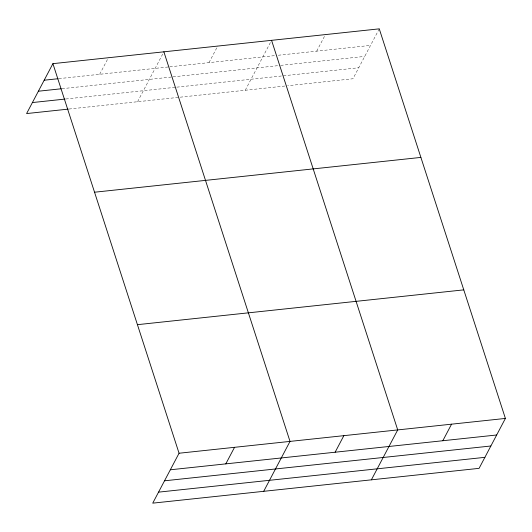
<?xml version="1.0" encoding="UTF-8"?>
<svg xmlns="http://www.w3.org/2000/svg" width="532" height="532" viewBox="0 0 532 532"><rect width="100%" height="100%" fill="white"/><g stroke="black" fill="none" stroke-linecap="round" stroke-linejoin="round"><path stroke-width="0.4" stroke-dasharray="2.66 2" d="M99.67 74.287L108.395 57.735M137.555 101.732L163.876 51.817M208.99 62.63L217.721 46.078M245.252 90.247L271.566 40.332M316.686 51.145L325.411 34.593M379.263 28.848L352.942 78.763L287.672 85.725M58.872 78.643L169.016 66.892M169.834 66.806L275.077 55.581M278.342 55.235L370.531 45.4M62.044 88.691L172.188 76.947M173 76.861L279.879 65.463M280.697 65.37L364.726 56.412M65.855 98.992L175.992 87.241M176.81 87.155L358.748 67.75M69.027 109.04L286.861 85.812"/><path stroke-width="0.8" d="M52.914 63.654L179.058 453.237L152.737 503.152L479.086 468.346L505.4 418.431L379.263 28.848L52.914 63.654L26.6 113.569L68.209 109.127M225.807 463.877L234.532 447.319M263.699 491.322L290.013 441.407L163.876 51.817M335.133 452.213L343.858 435.661M371.389 479.831L397.71 429.916L271.566 40.332M442.824 440.729L451.555 424.177M44.189 80.206L58.061 78.729M38.384 91.218L61.227 88.778M32.405 102.556L65.037 99.078M94.543 192.218L420.885 157.412M137.429 324.673L463.771 289.867M179.058 453.237L505.4 418.431M170.326 469.789L496.675 434.99M164.528 480.802L490.87 445.996M158.543 492.147L484.885 457.34"/></g></svg>
